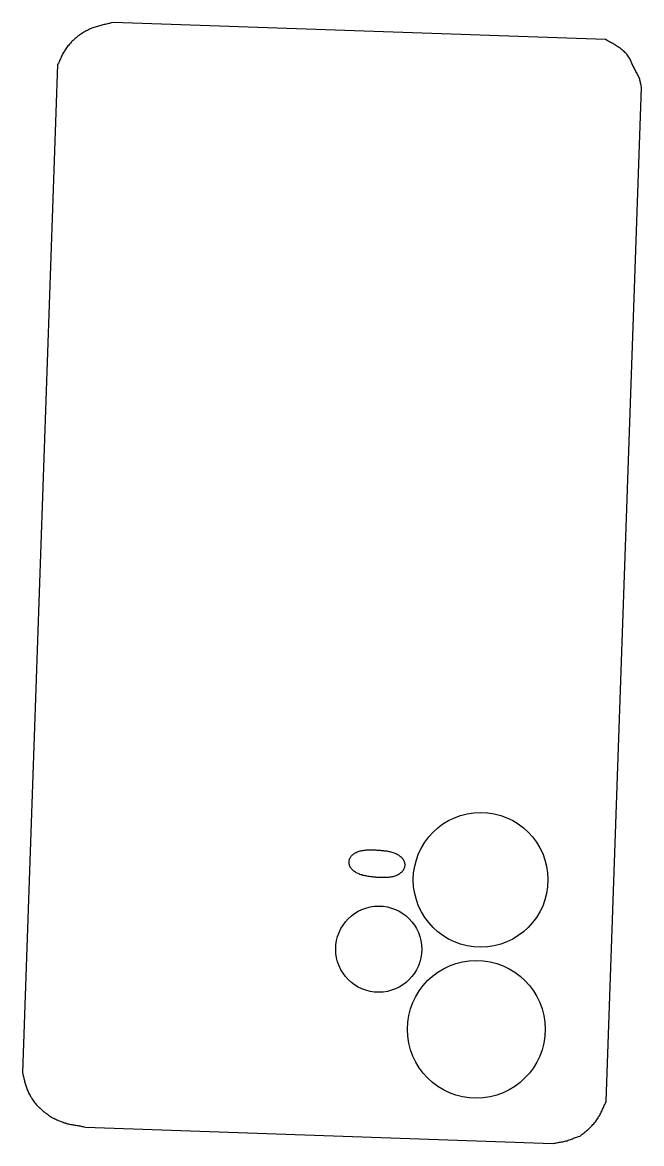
# Model space of a CAD drawing. Header units: metres. Extents: x 156 to 224, y -10 to 113.
import ezdxf

# ---------------------------------------------------------------- set-up
doc = ezdxf.new("R2010")
doc.units = ezdxf.units.M

msp = doc.modelspace()

# ---------------------------------------------------------------- linework, layer by layer
for points in [[(217.48, -9.04), (217.64, -8.91), (217.71, -8.85), (217.8, -8.77), (217.91, -8.68), (218.02, -8.59), (218.13, -8.5), (218.25, -8.41), (218.36, -8.31), (218.47, -8.21), (218.58, -8.1), (218.69, -8), (218.79, -7.9), (218.89, -7.79), (218.98, -7.69), (219.07, -7.58), (219.15, -7.48), (219.23, -7.37), (219.31, -7.27), (219.38, -7.16), (219.45, -7.06), (219.51, -6.95), (219.58, -6.85), (219.64, -6.74), (219.69, -6.63), (219.75, -6.53), (219.8, -6.42), (219.85, -6.32), (219.9, -6.21), (219.95, -6.11), (220, -6), (220.04, -5.9), (220.09, -5.8), (220.13, -5.7), (220.18, -5.59), (220.22, -5.5), (220.26, -5.43), (220.34, -5.26), (224.22, 105.88), (224.18, 106.06), (224.16, 106.14), (224.14, 106.24), (224.11, 106.36), (224.09, 106.46), (224.07, 106.57), (224.04, 106.68), (224.01, 106.79), (223.98, 106.9), (223.93, 107), (223.89, 107.11), (223.84, 107.21), (223.78, 107.31), (223.72, 107.42), (223.66, 107.52), (223.6, 107.63), (223.54, 107.74), (223.48, 107.85), (223.43, 107.96), (223.37, 108.07), (223.32, 108.18), (223.26, 108.3), (223.21, 108.41), (223.16, 108.53), (223.11, 108.64), (223.06, 108.76), (223, 108.87), (222.95, 108.99), (222.89, 109.1), (222.82, 109.21), (222.75, 109.32), (222.67, 109.43), (222.59, 109.53), (222.49, 109.63), (222.4, 109.73), (222.3, 109.83), (222.19, 109.92), (222.08, 110.01), (221.97, 110.1), (221.86, 110.18), (221.75, 110.26), (221.63, 110.34), (221.52, 110.42), (221.41, 110.49), (221.29, 110.56), (221.18, 110.63), (221.07, 110.69), (220.96, 110.75), (220.85, 110.81), (220.74, 110.87), (220.63, 110.93), (220.54, 110.98), (220.45, 111.03), (220.28, 111.13), (166.29, 113.02), (166.1, 112.96), (166.01, 112.94), (165.9, 112.91), (165.78, 112.88), (165.67, 112.85), (165.55, 112.83), (165.43, 112.8), (165.3, 112.78), (165.18, 112.75), (165.06, 112.72), (164.94, 112.69), (164.81, 112.66), (164.69, 112.62), (164.57, 112.58), (164.45, 112.55), (164.32, 112.5), (164.2, 112.46), (164.08, 112.41), (163.95, 112.37), (163.83, 112.31), (163.71, 112.26), (163.59, 112.2), (163.46, 112.14), (163.34, 112.08), (163.22, 112.01), (163.09, 111.94), (162.97, 111.86), (162.85, 111.78), (162.73, 111.7), (162.6, 111.62), (162.48, 111.53), (162.36, 111.44), (162.25, 111.34), (162.13, 111.25), (162.02, 111.15), (161.91, 111.05), (161.81, 110.95), (161.71, 110.84), (161.61, 110.74), (161.52, 110.64), (161.43, 110.54), (161.35, 110.44), (161.26, 110.33), (161.19, 110.23), (161.11, 110.13), (161.04, 110.03), (160.98, 109.92), (160.92, 109.82), (160.86, 109.72), (160.8, 109.62), (160.75, 109.52), (160.7, 109.41), (160.65, 109.31), (160.61, 109.21), (160.56, 109.11), (160.52, 109.01), (160.47, 108.91), (160.43, 108.81), (160.38, 108.71), (160.34, 108.62), (160.3, 108.55), (160.22, 108.39), (156.36, -2.09), (156.41, -2.26), (156.43, -2.33), (156.45, -2.43), (156.47, -2.54), (156.5, -2.64), (156.52, -2.74), (156.54, -2.85), (156.57, -2.96), (156.6, -3.06), (156.63, -3.17), (156.66, -3.28), (156.69, -3.39), (156.72, -3.5), (156.76, -3.61), (156.8, -3.72), (156.83, -3.82), (156.88, -3.93), (156.92, -4.04), (156.97, -4.15), (157.02, -4.26), (157.07, -4.37), (157.13, -4.48), (157.19, -4.59), (157.25, -4.7), (157.32, -4.8), (157.38, -4.91), (157.46, -5.02), (157.53, -5.13), (157.61, -5.24), (157.69, -5.35), (157.78, -5.46), (157.87, -5.57), (157.97, -5.68), (158.07, -5.79), (158.18, -5.9), (158.29, -6), (158.4, -6.11), (158.51, -6.21), (158.63, -6.31), (158.74, -6.4), (158.86, -6.49), (158.98, -6.58), (159.09, -6.66), (159.21, -6.74), (159.32, -6.82), (159.44, -6.89), (159.56, -6.96), (159.67, -7.03), (159.79, -7.09), (159.9, -7.15), (160.02, -7.2), (160.14, -7.26), (160.25, -7.31), (160.37, -7.36), (160.49, -7.41), (160.6, -7.45), (160.72, -7.49), (160.83, -7.54), (160.95, -7.58), (161.07, -7.61), (161.18, -7.65), (161.3, -7.69), (161.41, -7.72), (161.53, -7.74), (161.65, -7.77), (161.76, -7.79), (161.88, -7.81), (162, -7.82), (162.11, -7.84), (162.23, -7.86), (162.34, -7.87), (162.46, -7.89), (162.57, -7.91), (162.69, -7.93), (162.79, -7.95), (162.91, -7.98), (163.01, -8.01), (163.09, -8.03), (163.27, -8.08), (214.5, -9.87), (214.68, -9.83), (214.77, -9.81), (214.87, -9.79), (214.99, -9.76), (215.1, -9.74), (215.22, -9.72), (215.33, -9.7), (215.45, -9.68), (215.57, -9.66), (215.69, -9.64), (215.81, -9.61), (215.93, -9.58), (216.05, -9.55), (216.17, -9.51), (216.29, -9.47), (216.41, -9.43), (216.53, -9.39), (216.64, -9.34), (216.76, -9.29), (216.88, -9.24), (216.99, -9.2), (217.11, -9.16), (217.21, -9.12), (217.29, -9.1)], [(197.27, 19.48), (197.17, 19.44), (197.06, 19.41), (196.95, 19.38), (196.84, 19.35), (196.73, 19.33), (196.62, 19.32), (196.5, 19.3), (196.39, 19.29), (196.27, 19.29), (196.15, 19.28), (196.04, 19.28), (195.92, 19.28), (195.8, 19.28), (195.68, 19.28), (195.56, 19.29), (195.44, 19.29), (195.33, 19.3), (195.21, 19.31), (195.09, 19.32), (194.97, 19.33), (194.85, 19.34), (194.73, 19.35), (194.61, 19.37), (194.49, 19.38), (194.38, 19.4), (194.26, 19.42), (194.14, 19.44), (194.03, 19.46), (193.91, 19.48), (193.8, 19.51), (193.68, 19.53), (193.57, 19.57), (193.46, 19.6), (193.35, 19.64), (193.25, 19.68), (193.14, 19.72), (193.04, 19.77), (192.95, 19.82), (192.86, 19.88), (192.77, 19.94), (192.68, 20), (192.6, 20.06), (192.53, 20.13), (192.46, 20.21), (192.4, 20.28), (192.34, 20.36), (192.3, 20.44), (192.25, 20.53), (192.22, 20.61), (192.19, 20.7), (192.17, 20.79), (192.16, 20.88), (192.16, 20.97), (192.16, 21.05), (192.17, 21.14), (192.19, 21.23), (192.22, 21.31), (192.26, 21.4), (192.3, 21.48), (192.35, 21.55), (192.4, 21.63), (192.46, 21.7), (192.53, 21.77), (192.61, 21.83), (192.69, 21.89), (192.77, 21.95), (192.86, 22), (192.95, 22.05), (193.05, 22.09), (193.15, 22.13), (193.25, 22.17), (193.36, 22.2), (193.47, 22.22), (193.58, 22.25), (193.69, 22.27), (193.8, 22.28), (193.91, 22.3), (194.03, 22.31), (194.15, 22.32), (194.26, 22.32), (194.38, 22.32), (194.5, 22.33), (194.62, 22.33), (194.74, 22.32), (194.85, 22.32), (194.97, 22.32), (195.09, 22.31), (195.21, 22.3), (195.33, 22.3), (195.45, 22.29), (195.57, 22.28), (195.69, 22.27), (195.8, 22.26), (195.92, 22.24), (196.04, 22.23), (196.16, 22.21), (196.28, 22.2), (196.39, 22.18), (196.51, 22.16), (196.62, 22.13), (196.73, 22.1), (196.85, 22.07), (196.96, 22.04), (197.06, 22.01), (197.17, 21.97), (197.27, 21.92), (197.37, 21.88), (197.47, 21.83), (197.56, 21.77), (197.65, 21.71), (197.73, 21.65), (197.81, 21.59), (197.89, 21.52), (197.96, 21.44), (198.02, 21.37), (198.07, 21.29), (198.12, 21.21), (198.16, 21.12), (198.2, 21.04), (198.23, 20.95), (198.25, 20.86), (198.26, 20.77), (198.26, 20.68), (198.26, 20.59), (198.25, 20.5), (198.23, 20.41), (198.2, 20.33), (198.16, 20.24), (198.12, 20.16), (198.07, 20.08), (198.02, 20), (197.95, 19.92), (197.89, 19.85), (197.81, 19.79), (197.73, 19.72), (197.65, 19.67), (197.56, 19.61), (197.47, 19.56), (197.37, 19.52)]]:
    msp.add_lwpolyline(points, close=True)
for centre, radius in [((206.58, 19.04), 7.38), ((195.41, 11.44), 4.72), ((206.1, 2.66), 7.55)]:
    msp.add_circle(centre, radius)

doc.saveas('drawing.dxf')
